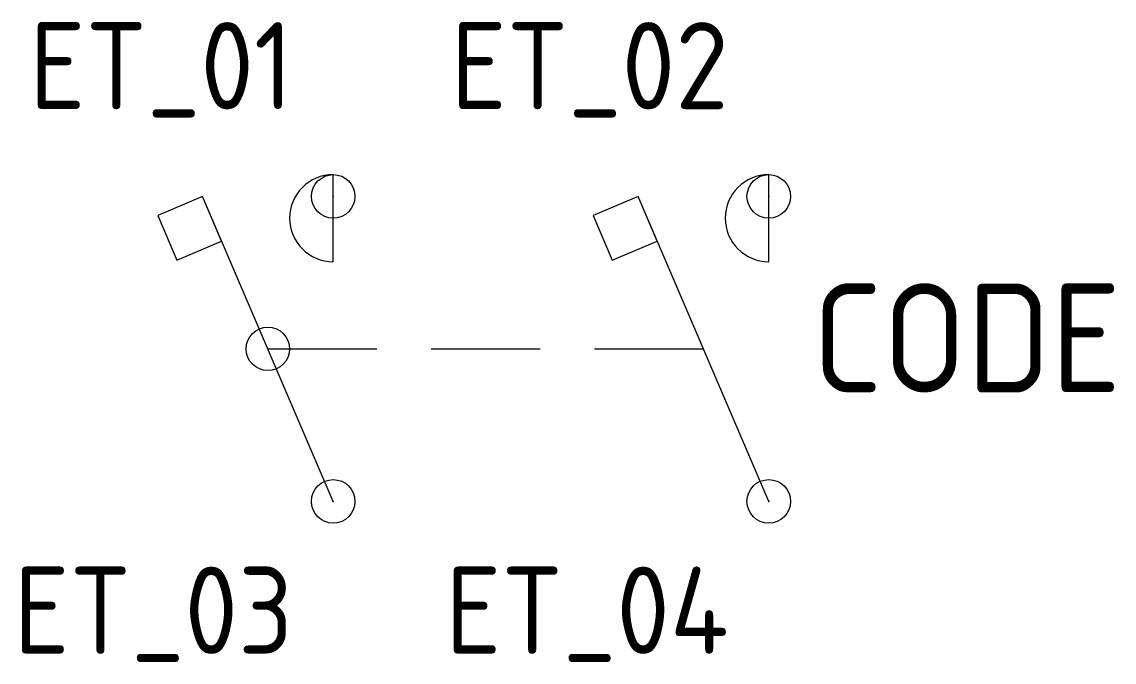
# Model space of a CAD drawing. Extents: x 325.4 to 350.4, y 78.8 to 93.5.
import ezdxf
from ezdxf.enums import TextEntityAlignment as Align

# ---------------------------------------------------------------- set-up
doc = ezdxf.new("R2010")
doc.units = 0
doc.header["$LTSCALE"] = 10
doc.header["$MEASUREMENT"] = 0
doc.header["$PDMODE"] = 32
doc.header["$PDSIZE"] = 1
doc.linetypes.add('DASHED2', pattern=[0.375, 0.25, -0.125])
doc.layers.get('0').update_dxf_attribs({"linetype": 'CONTINUOUS'})
for name, color, linetype in [('A', 7, 'CONTINUOUS'), ('C', 7, 'CONTINUOUS'), ('TKST2', 2, 'CONTINUOUS'), ('TKST3', 1, 'CONTINUOUS')]:
    doc.layers.add(name, color=color, linetype=linetype)
doc.styles.get("Standard").update_dxf_attribs({"font": 'ISO8', "width": 1.2})

msp = doc.modelspace()

# ---------------------------------------------------------------- linework, layer by layer
for p, q in [((332.5, 88), (332.5, 90)), ((342.5, 88), (342.5, 90))]:
    msp.add_line(p, q)
for points in [[(332.5, 90, 1), (332.5, 88)], [(342.5, 90, 1), (342.5, 88)]]:
    msp.add_lwpolyline(points, format="xyb")
for points in [[(329.5, 89.5), (328.472, 89.061), (328.91, 88.033), (329.939, 88.472), (329.5, 89.5)], [(339.5, 89.5), (338.471, 89.063), (338.907, 88.034), (339.937, 88.471), (339.5, 89.5)]]:
    msp.add_lwpolyline(points, close=True)
for points in [[(332.5, 82.5), (329.5, 89.5)], [(342.5, 82.5), (339.5, 89.5)]]:
    msp.add_lwpolyline(points)
at = {"linetype": 'DASHED2'}
msp.add_lwpolyline([(331, 86), (341, 86)], dxfattribs=at)
at = {"layer": 'A', "color": 1}
msp.add_point((331, 86), dxfattribs=at)
at = {"layer": 'C', "color": 1}
msp.add_point((332.5, 89.5), dxfattribs=at)
at = {"layer": 'C', "color": 3}
msp.add_point((342.5, 89.5), dxfattribs=at)
at = {"layer": 'C', "color": 2}
msp.add_point((332.5, 82.5), dxfattribs=at)
at = {"layer": 'C', "color": 4}
msp.add_point((342.5, 82.5), dxfattribs=at)

# ---------------------------------------------------------------- texts
at = {"layer": 'TKST2'}
for tag, p in [('ET_01', (331.58, 91.5)), ('ET_02', (341.58, 91.5)), ('ET_03', (331.58, 79)), ('ET_04', (341.58, 79))]:
    msp.add_attdef(tag, text='', height=2, dxfattribs=at).set_placement(p, align=Align.RIGHT)
at = {"layer": 'TKST3'}
msp.add_attdef('CODE', (343.5, 85), '-Q', height=2.5, dxfattribs=at)

doc.saveas('drawing.dxf')
